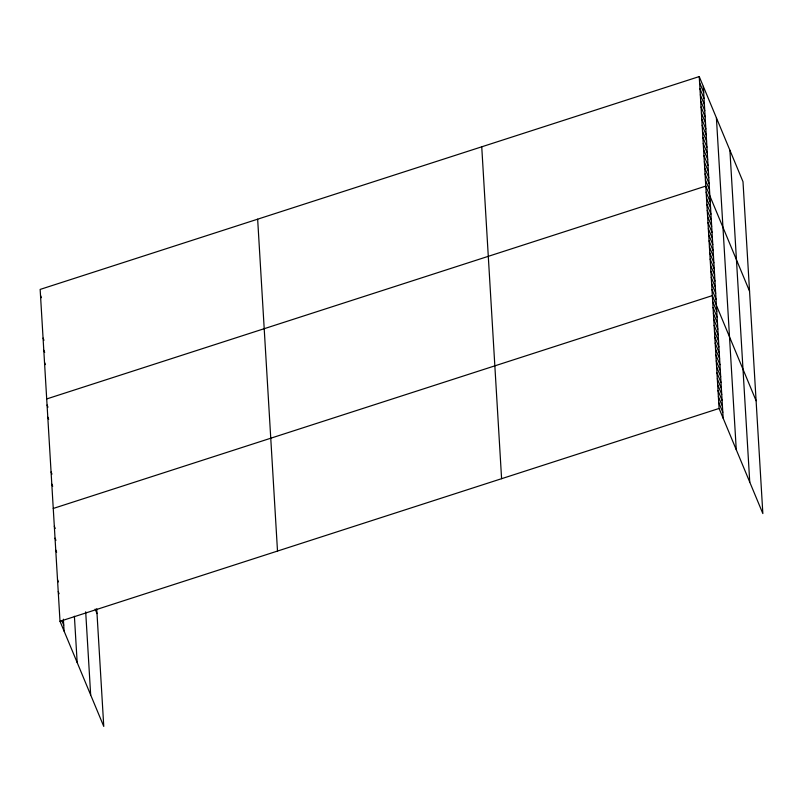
<?xml version="1.0" encoding="UTF-8"?>
<svg xmlns="http://www.w3.org/2000/svg" width="803" height="803" viewBox="0 0 803 803"><rect width="100%" height="100%" fill="white"/><g stroke="black" fill="none" stroke-linecap="round" stroke-linejoin="round"><path stroke-width="1.2" d="M699.232 76.576L719.086 408.456L762.85 513.579L742.996 181.699L699.232 76.576L40.15 289.421L60.004 621.301L103.768 726.424L96.721 608.724M46.704 398.94L705.787 186.095L749.55 291.218M53.249 508.46L712.341 295.614L756.105 400.737M60.004 621.301L719.086 408.456M699.604 82.659L703.669 92.435M699.965 88.742L704.04 98.528M700.326 94.824L704.402 104.611M700.698 100.907L704.763 110.694M701.059 106.99L705.124 116.776M701.42 113.082L705.496 122.859M701.782 119.165L705.857 128.942M702.153 125.248L706.218 135.034M702.515 131.331L706.59 141.117M702.876 137.413L706.951 147.2M703.237 143.506L707.313 153.283M703.609 149.589L707.674 159.365M703.97 155.672L708.045 165.458M704.331 161.754L708.407 171.541M704.693 167.837L708.768 177.624M705.064 173.92L709.129 183.706M705.425 180.013L709.501 189.789M706.148 192.178L710.223 201.965M706.52 198.261L710.585 208.047M706.881 204.343L710.956 214.13M707.242 210.436L711.317 220.213M707.614 216.519L711.679 226.295M707.975 222.602L712.04 232.378M708.336 228.684L712.412 238.471M708.698 234.767L712.773 244.554M709.069 240.85L713.134 250.636M709.43 246.943L713.506 256.719M709.792 253.025L713.867 262.802M710.153 259.108L714.228 268.895M710.525 265.191L714.59 274.977M710.886 271.273L714.961 281.06M711.247 277.356L715.322 287.143M711.609 283.449L715.684 293.225M711.98 289.532L716.045 299.308M712.693 301.557L716.768 311.333M713.054 307.489L717.119 317.275M713.405 313.431L717.48 323.218M713.767 319.373L717.832 329.15M714.118 325.305L718.193 335.092M714.469 331.248L718.544 341.034M714.831 337.19L718.896 346.966M715.182 343.122L719.257 352.908M715.533 349.064L719.608 358.851M715.895 355.006L719.97 364.783M716.246 360.938L720.321 370.725M716.607 366.881L720.672 376.667M716.959 372.823L721.034 382.599M717.31 378.755L721.385 388.542M717.671 384.697L721.746 394.484M718.023 390.639L722.098 400.416M718.384 396.572L722.449 406.358M718.735 402.514L722.81 412.3M40.511 295.504L41.415 297.682M43.061 338.093L43.964 340.271M43.794 350.269L44.697 352.437M44.516 362.434L45.42 364.612M47.066 405.023L47.969 407.201M47.799 417.199L48.702 419.367M51.071 471.953L51.974 474.131M51.793 484.129L52.707 486.297M95.145 609.096L97.012 613.592M54.323 526.276L55.226 528.454M55.026 538.161L55.939 540.329M55.738 550.035L56.642 552.213M57.515 579.726L58.418 581.904M58.228 591.61L59.131 593.778M61.911 620.799L63.718 625.146M729.897 150.231L749.751 482.121M716.406 117.82L736.261 449.7M703.308 86.353L723.162 418.233M481.74 146.808L501.594 478.698M257.653 219.179L277.507 551.059M85.69 611.816L90.669 694.966M74.398 616.222L77.168 662.545M63.367 619.203L64.079 631.088"/></g></svg>
